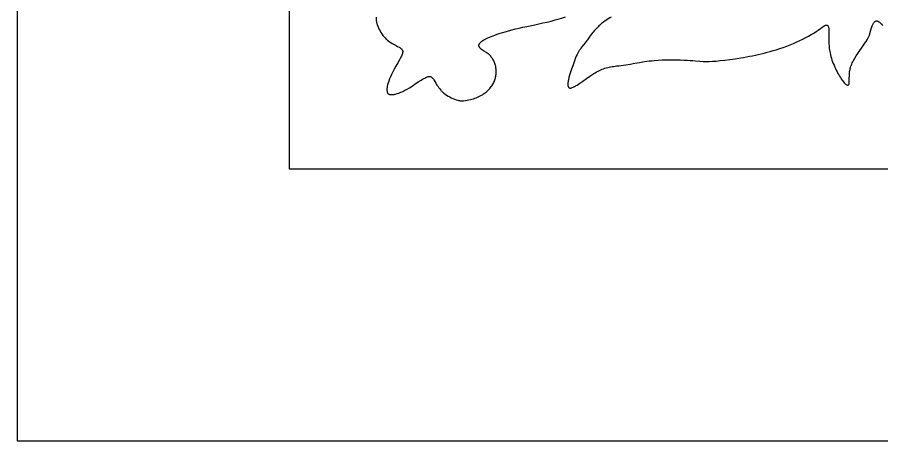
# Model space of a CAD drawing. Extents: x -592 to 638, y 287 to 852.
# Drawn here: x -591.9 to -464.8, y 287.1 to 349.4 of the extents above; entities that cross this region are included whole.
import ezdxf

# ---------------------------------------------------------------- set-up
doc = ezdxf.new("R2010")
doc.units = 0
doc.layers.add('COUCHE_1', color=18, linetype='CONTINUOUS')
doc.layers.add('LAYER_1', color=174, linetype='CONTINUOUS')

msp = doc.modelspace()

# ---------------------------------------------------------------- linework, layer by layer
at = {"layer": 'COUCHE_1'}
msp.add_lwpolyline([(-591.86, 287.13), (638.14, 287.13), (638.14, 852.13), (-591.86, 852.13)], close=True, dxfattribs=at)
at = {"layer": 'LAYER_1'}
msp.add_lwpolyline([(-551.86, 812.13), (-551.86, 327.13), (598.14, 327.13), (598.14, 812.13)], close=True, dxfattribs=at)
for points in [[(-539.07, 349.47), (-539.09, 349.21), (-539.09, 349.12), (-539.09, 349.02), (-539.08, 348.92), (-539.06, 348.82), (-539.04, 348.71), (-539.01, 348.6), (-538.98, 348.48), (-538.95, 348.37), (-538.86, 348.14), (-538.76, 347.9), (-538.65, 347.66), (-538.52, 347.43), (-538.38, 347.2), (-538.24, 346.98), (-538.09, 346.77), (-537.93, 346.57), (-537.78, 346.39), (-537.62, 346.23), (-537.54, 346.16), (-537.47, 346.09), (-537.39, 346.03), (-537.32, 345.97), (-537.12, 345.84), (-536.92, 345.71), (-536.74, 345.6), (-536.56, 345.49), (-536.24, 345.32), (-535.96, 345.16), (-535.72, 345.03), (-535.62, 344.97), (-535.52, 344.91), (-535.44, 344.85), (-535.37, 344.79), (-535.31, 344.72), (-535.26, 344.66), (-535.22, 344.59), (-535.2, 344.51), (-535.19, 344.43), (-535.18, 344.33), (-535.2, 344.23), (-535.22, 344.12), (-535.26, 344), (-535.31, 343.87), (-535.37, 343.72), (-535.45, 343.56), (-535.54, 343.38), (-535.64, 343.19), (-535.89, 342.74), (-536.2, 342.22), (-536.43, 341.8), (-536.65, 341.41), (-536.83, 341.04), (-536.99, 340.69), (-537.13, 340.36), (-537.24, 340.06), (-537.34, 339.78), (-537.41, 339.52), (-537.46, 339.28), (-537.48, 339.17), (-537.49, 339.07), (-537.5, 338.97), (-537.51, 338.87), (-537.51, 338.78), (-537.5, 338.69), (-537.49, 338.61), (-537.48, 338.54), (-537.47, 338.47), (-537.45, 338.4), (-537.43, 338.34), (-537.4, 338.29), (-537.37, 338.24), (-537.34, 338.19), (-537.34, 338.19), (-537.34, 338.19), (-537.34, 338.19), (-537.34, 338.19), (-537.29, 338.16), (-537.24, 338.14), (-537.18, 338.11), (-537.12, 338.09), (-537.05, 338.08), (-536.98, 338.07), (-536.91, 338.06), (-536.82, 338.06), (-536.74, 338.06), (-536.65, 338.07), (-536.55, 338.08), (-536.45, 338.09), (-536.35, 338.11), (-536.24, 338.14), (-536.01, 338.21), (-535.75, 338.29), (-535.48, 338.4), (-535.18, 338.54), (-534.87, 338.69), (-534.53, 338.88), (-534.17, 339.08), (-533.79, 339.32), (-533.39, 339.58), (-532.89, 339.92), (-532.46, 340.2), (-532.27, 340.32), (-532.1, 340.42), (-531.94, 340.5), (-531.8, 340.58), (-531.67, 340.63), (-531.55, 340.68), (-531.44, 340.71), (-531.34, 340.73), (-531.25, 340.73), (-531.17, 340.72), (-531.09, 340.7), (-531.02, 340.67), (-530.95, 340.63), (-530.88, 340.57), (-530.81, 340.5), (-530.75, 340.43), (-530.68, 340.34), (-530.61, 340.24), (-530.47, 340), (-530.3, 339.73), (-530.1, 339.42), (-529.98, 339.26), (-529.86, 339.08), (-529.72, 338.89), (-529.57, 338.7), (-529.51, 338.63), (-529.45, 338.56), (-529.38, 338.49), (-529.3, 338.42), (-529.13, 338.27), (-528.94, 338.13), (-528.73, 337.99), (-528.51, 337.85), (-528.28, 337.72), (-528.04, 337.6), (-527.8, 337.48), (-527.56, 337.38), (-527.31, 337.3), (-527.08, 337.23), (-526.96, 337.2), (-526.85, 337.18), (-526.73, 337.16), (-526.63, 337.14), (-526.52, 337.13), (-526.42, 337.13), (-526.32, 337.13), (-526.23, 337.14), (-525.97, 337.18), (-525.72, 337.22), (-525.47, 337.27), (-525.24, 337.33), (-525.01, 337.39), (-524.79, 337.45), (-524.58, 337.52), (-524.37, 337.6), (-524.17, 337.68), (-523.98, 337.77), (-523.8, 337.86), (-523.62, 337.96), (-523.46, 338.05), (-523.3, 338.16), (-523.14, 338.27), (-522.99, 338.38), (-522.85, 338.49), (-522.72, 338.61), (-522.6, 338.73), (-522.48, 338.85), (-522.36, 338.98), (-522.26, 339.11), (-522.16, 339.24), (-522.07, 339.37), (-521.98, 339.51), (-521.9, 339.65), (-521.83, 339.79), (-521.76, 339.93), (-521.7, 340.07), (-521.65, 340.21), (-521.6, 340.36), (-521.56, 340.5), (-521.52, 340.65), (-521.49, 340.79), (-521.47, 340.94), (-521.45, 341.08), (-521.44, 341.23), (-521.43, 341.37), (-521.43, 341.52), (-521.44, 341.66), (-521.45, 341.8), (-521.47, 341.94), (-521.49, 342.08), (-521.51, 342.22), (-521.55, 342.36), (-521.59, 342.49), (-521.63, 342.63), (-521.68, 342.76), (-521.73, 342.88), (-521.79, 343.01), (-521.85, 343.13), (-521.92, 343.25), (-522, 343.37), (-522.07, 343.48), (-522.16, 343.59), (-522.25, 343.7), (-522.34, 343.8), (-522.44, 343.9), (-522.54, 343.99), (-522.64, 344.08), (-522.76, 344.16), (-522.87, 344.24), (-522.99, 344.32), (-523.11, 344.39), (-523.29, 344.49), (-523.45, 344.59), (-523.59, 344.68), (-523.7, 344.78), (-523.8, 344.88), (-523.84, 344.93), (-523.87, 344.98), (-523.9, 345.02), (-523.93, 345.07), (-523.95, 345.12), (-523.96, 345.17), (-523.97, 345.21), (-523.98, 345.26), (-523.98, 345.31), (-523.97, 345.36), (-523.96, 345.4), (-523.95, 345.45), (-523.93, 345.5), (-523.91, 345.55), (-523.88, 345.59), (-523.84, 345.64), (-523.76, 345.74), (-523.66, 345.83), (-523.54, 345.93), (-523.4, 346.03), (-523.24, 346.12), (-523.06, 346.22), (-522.87, 346.32), (-522.65, 346.42), (-522.42, 346.52), (-522.17, 346.62), (-521.91, 346.72), (-521.62, 346.82), (-521.32, 346.93), (-521, 347.03), (-520.66, 347.14), (-519.93, 347.36), (-519.14, 347.58), (-518.61, 347.72), (-518.07, 347.85), (-517.51, 347.98), (-516.94, 348.1), (-515.77, 348.34), (-515.17, 348.47), (-514.57, 348.6), (-513.97, 348.74), (-513.36, 348.88), (-512.76, 349.04), (-512.16, 349.21), (-511.86, 349.3), (-511.56, 349.4), (-511.26, 349.5)], [(-504.53, 349.45), (-504.74, 349.34), (-504.96, 349.21), (-505.19, 349.07), (-505.43, 348.91), (-505.68, 348.72), (-505.94, 348.52), (-506.2, 348.29), (-506.33, 348.17), (-506.47, 348.04), (-506.61, 347.9), (-506.74, 347.75), (-506.89, 347.6), (-507.03, 347.44), (-507.17, 347.27), (-507.32, 347.09), (-507.46, 346.9), (-507.61, 346.71), (-507.76, 346.5), (-507.91, 346.29), (-508.01, 346.14), (-508.12, 346), (-508.36, 345.7), (-508.6, 345.39), (-508.85, 345.07), (-508.98, 344.9), (-509.1, 344.72), (-509.22, 344.54), (-509.34, 344.35), (-509.45, 344.15), (-509.56, 343.94), (-509.66, 343.72), (-509.76, 343.49), (-509.99, 342.87), (-510.19, 342.31), (-510.37, 341.8), (-510.52, 341.34), (-510.64, 340.93), (-510.74, 340.56), (-510.82, 340.24), (-510.85, 340.09), (-510.87, 339.96), (-510.89, 339.83), (-510.9, 339.72), (-510.9, 339.61), (-510.9, 339.52), (-510.9, 339.43), (-510.89, 339.36), (-510.88, 339.29), (-510.86, 339.23), (-510.83, 339.18), (-510.8, 339.13), (-510.77, 339.1), (-510.73, 339.07), (-510.68, 339.05), (-510.64, 339.03), (-510.59, 339.03), (-510.53, 339.03), (-510.47, 339.03), (-510.4, 339.05), (-510.34, 339.06), (-510.26, 339.09), (-510.11, 339.15), (-509.94, 339.24), (-509.76, 339.34), (-509.56, 339.46), (-509.36, 339.59), (-509.14, 339.74), (-508.68, 340.06), (-508.18, 340.42), (-507.65, 340.78), (-507.38, 340.96), (-507.1, 341.15), (-506.89, 341.28), (-506.68, 341.4), (-506.47, 341.52), (-506.26, 341.62), (-506.06, 341.71), (-505.86, 341.79), (-505.66, 341.87), (-505.45, 341.94), (-505.25, 342), (-505.04, 342.05), (-504.84, 342.1), (-504.62, 342.14), (-504.41, 342.18), (-504.19, 342.21), (-503.96, 342.24), (-503.73, 342.27), (-503.4, 342.3), (-503.07, 342.35), (-502.4, 342.45), (-501.73, 342.56), (-501.05, 342.68), (-500.36, 342.8), (-499.66, 342.91), (-499.3, 342.96), (-498.94, 343.01), (-498.58, 343.05), (-498.21, 343.09), (-497.63, 343.13), (-497.06, 343.16), (-496.49, 343.18), (-495.93, 343.19), (-495.38, 343.19), (-494.85, 343.19), (-494.33, 343.17), (-493.84, 343.15), (-493.37, 343.13), (-492.93, 343.1), (-492.51, 343.07), (-492.13, 343.04), (-491.48, 342.98), (-491, 342.92), (-490.92, 342.92), (-490.81, 342.91), (-490.52, 342.92), (-490.13, 342.93), (-489.66, 342.96), (-489.11, 343), (-488.49, 343.06), (-487.8, 343.14), (-487.07, 343.23), (-486.29, 343.34), (-485.47, 343.47), (-485.06, 343.54), (-484.63, 343.62), (-484.2, 343.7), (-483.77, 343.78), (-483.33, 343.87), (-482.9, 343.97), (-482.46, 344.07), (-482.02, 344.18), (-481.58, 344.29), (-481.15, 344.41), (-480.72, 344.53), (-480.29, 344.66), (-479.75, 344.83), (-479.23, 345.01), (-478.71, 345.2), (-478.21, 345.4), (-477.72, 345.6), (-477.25, 345.81), (-476.79, 346.02), (-476.35, 346.23), (-475.92, 346.45), (-475.52, 346.67), (-475.13, 346.89), (-474.76, 347.11), (-474.41, 347.33), (-474.09, 347.55), (-473.78, 347.77), (-473.5, 347.98), (-473.36, 348.08), (-473.22, 348.17), (-473.11, 348.23), (-473, 348.27), (-472.96, 348.28), (-472.91, 348.29), (-472.87, 348.29), (-472.83, 348.29), (-472.8, 348.29), (-472.77, 348.27), (-472.73, 348.26), (-472.71, 348.24), (-472.68, 348.21), (-472.66, 348.19), (-472.64, 348.15), (-472.62, 348.12), (-472.58, 348.03), (-472.56, 347.93), (-472.54, 347.82), (-472.52, 347.7), (-472.51, 347.56), (-472.51, 347.41), (-472.51, 347.08), (-472.51, 346.72), (-472.52, 346.33), (-472.52, 345.92), (-472.51, 345.49), (-472.5, 345.27), (-472.49, 345.06), (-472.47, 344.84), (-472.44, 344.62), (-472.4, 344.4), (-472.36, 344.19), (-472.3, 343.93), (-472.23, 343.67), (-472.15, 343.41), (-472.07, 343.15), (-471.97, 342.89), (-471.88, 342.63), (-471.77, 342.37), (-471.66, 342.12), (-471.55, 341.88), (-471.44, 341.64), (-471.32, 341.41), (-471.2, 341.18), (-471.08, 340.97), (-470.96, 340.77), (-470.84, 340.57), (-470.72, 340.39), (-470.61, 340.22), (-470.49, 340.07), (-470.38, 339.93), (-470.27, 339.8), (-470.17, 339.7), (-470.07, 339.61), (-469.98, 339.54), (-469.89, 339.49), (-469.85, 339.47), (-469.81, 339.46), (-469.77, 339.45), (-469.74, 339.45), (-469.71, 339.45), (-469.68, 339.46), (-469.65, 339.48), (-469.62, 339.5), (-469.6, 339.53), (-469.58, 339.56), (-469.56, 339.6), (-469.55, 339.65), (-469.54, 339.71), (-469.53, 339.77), (-469.52, 339.91), (-469.52, 340.48), (-469.51, 340.8), (-469.5, 341.12), (-469.49, 341.28), (-469.47, 341.44), (-469.45, 341.6), (-469.42, 341.76), (-469.39, 341.92), (-469.35, 342.07), (-469.3, 342.22), (-469.25, 342.36), (-469.17, 342.54), (-469.08, 342.72), (-468.99, 342.9), (-468.9, 343.08), (-468.7, 343.42), (-468.5, 343.76), (-468.28, 344.1), (-468.07, 344.42), (-467.64, 345.04), (-467.24, 345.61), (-467.06, 345.88), (-466.9, 346.14), (-466.76, 346.39), (-466.7, 346.5), (-466.64, 346.62), (-466.59, 346.73), (-466.55, 346.83), (-466.52, 346.93), (-466.49, 347.03), (-466.4, 347.41), (-466.31, 347.75), (-466.26, 347.9), (-466.22, 348.03), (-466.17, 348.16), (-466.12, 348.28), (-466.07, 348.38), (-466.02, 348.48), (-465.97, 348.56), (-465.92, 348.63), (-465.87, 348.7), (-465.82, 348.75), (-465.77, 348.8), (-465.72, 348.84), (-465.67, 348.87), (-465.61, 348.89), (-465.56, 348.9), (-465.51, 348.9), (-465.45, 348.9), (-465.39, 348.89), (-465.34, 348.87), (-465.28, 348.84), (-465.22, 348.81), (-465.16, 348.77), (-465.1, 348.72), (-465.04, 348.67), (-464.92, 348.55), (-464.79, 348.41), (-464.66, 348.25)]]:
    msp.add_lwpolyline(points, dxfattribs=at)

doc.saveas('drawing.dxf')
